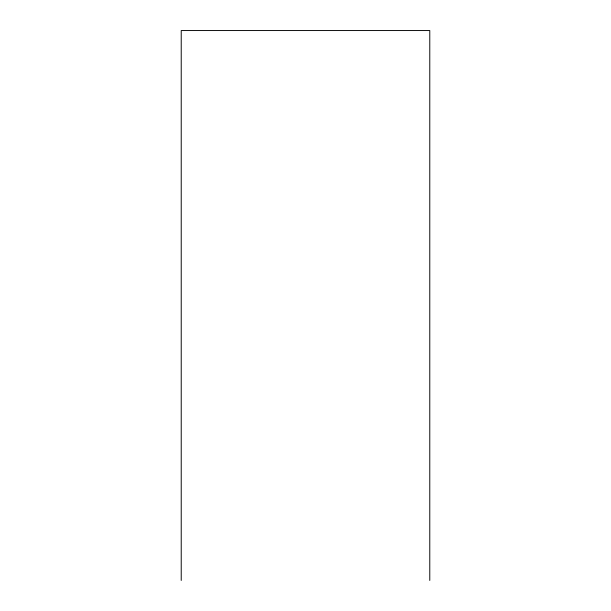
<?xml version="1.0" encoding="UTF-8"?>
<svg xmlns="http://www.w3.org/2000/svg" width="611" height="611" viewBox="0 0 611 611"><rect width="100%" height="100%" fill="white"/><g stroke="black" fill="none" stroke-linecap="round" stroke-linejoin="round"><path stroke-width="0.92" d="M429.777 580.45L429.777 30.55L181.223 30.55L181.223 580.45"/></g></svg>
